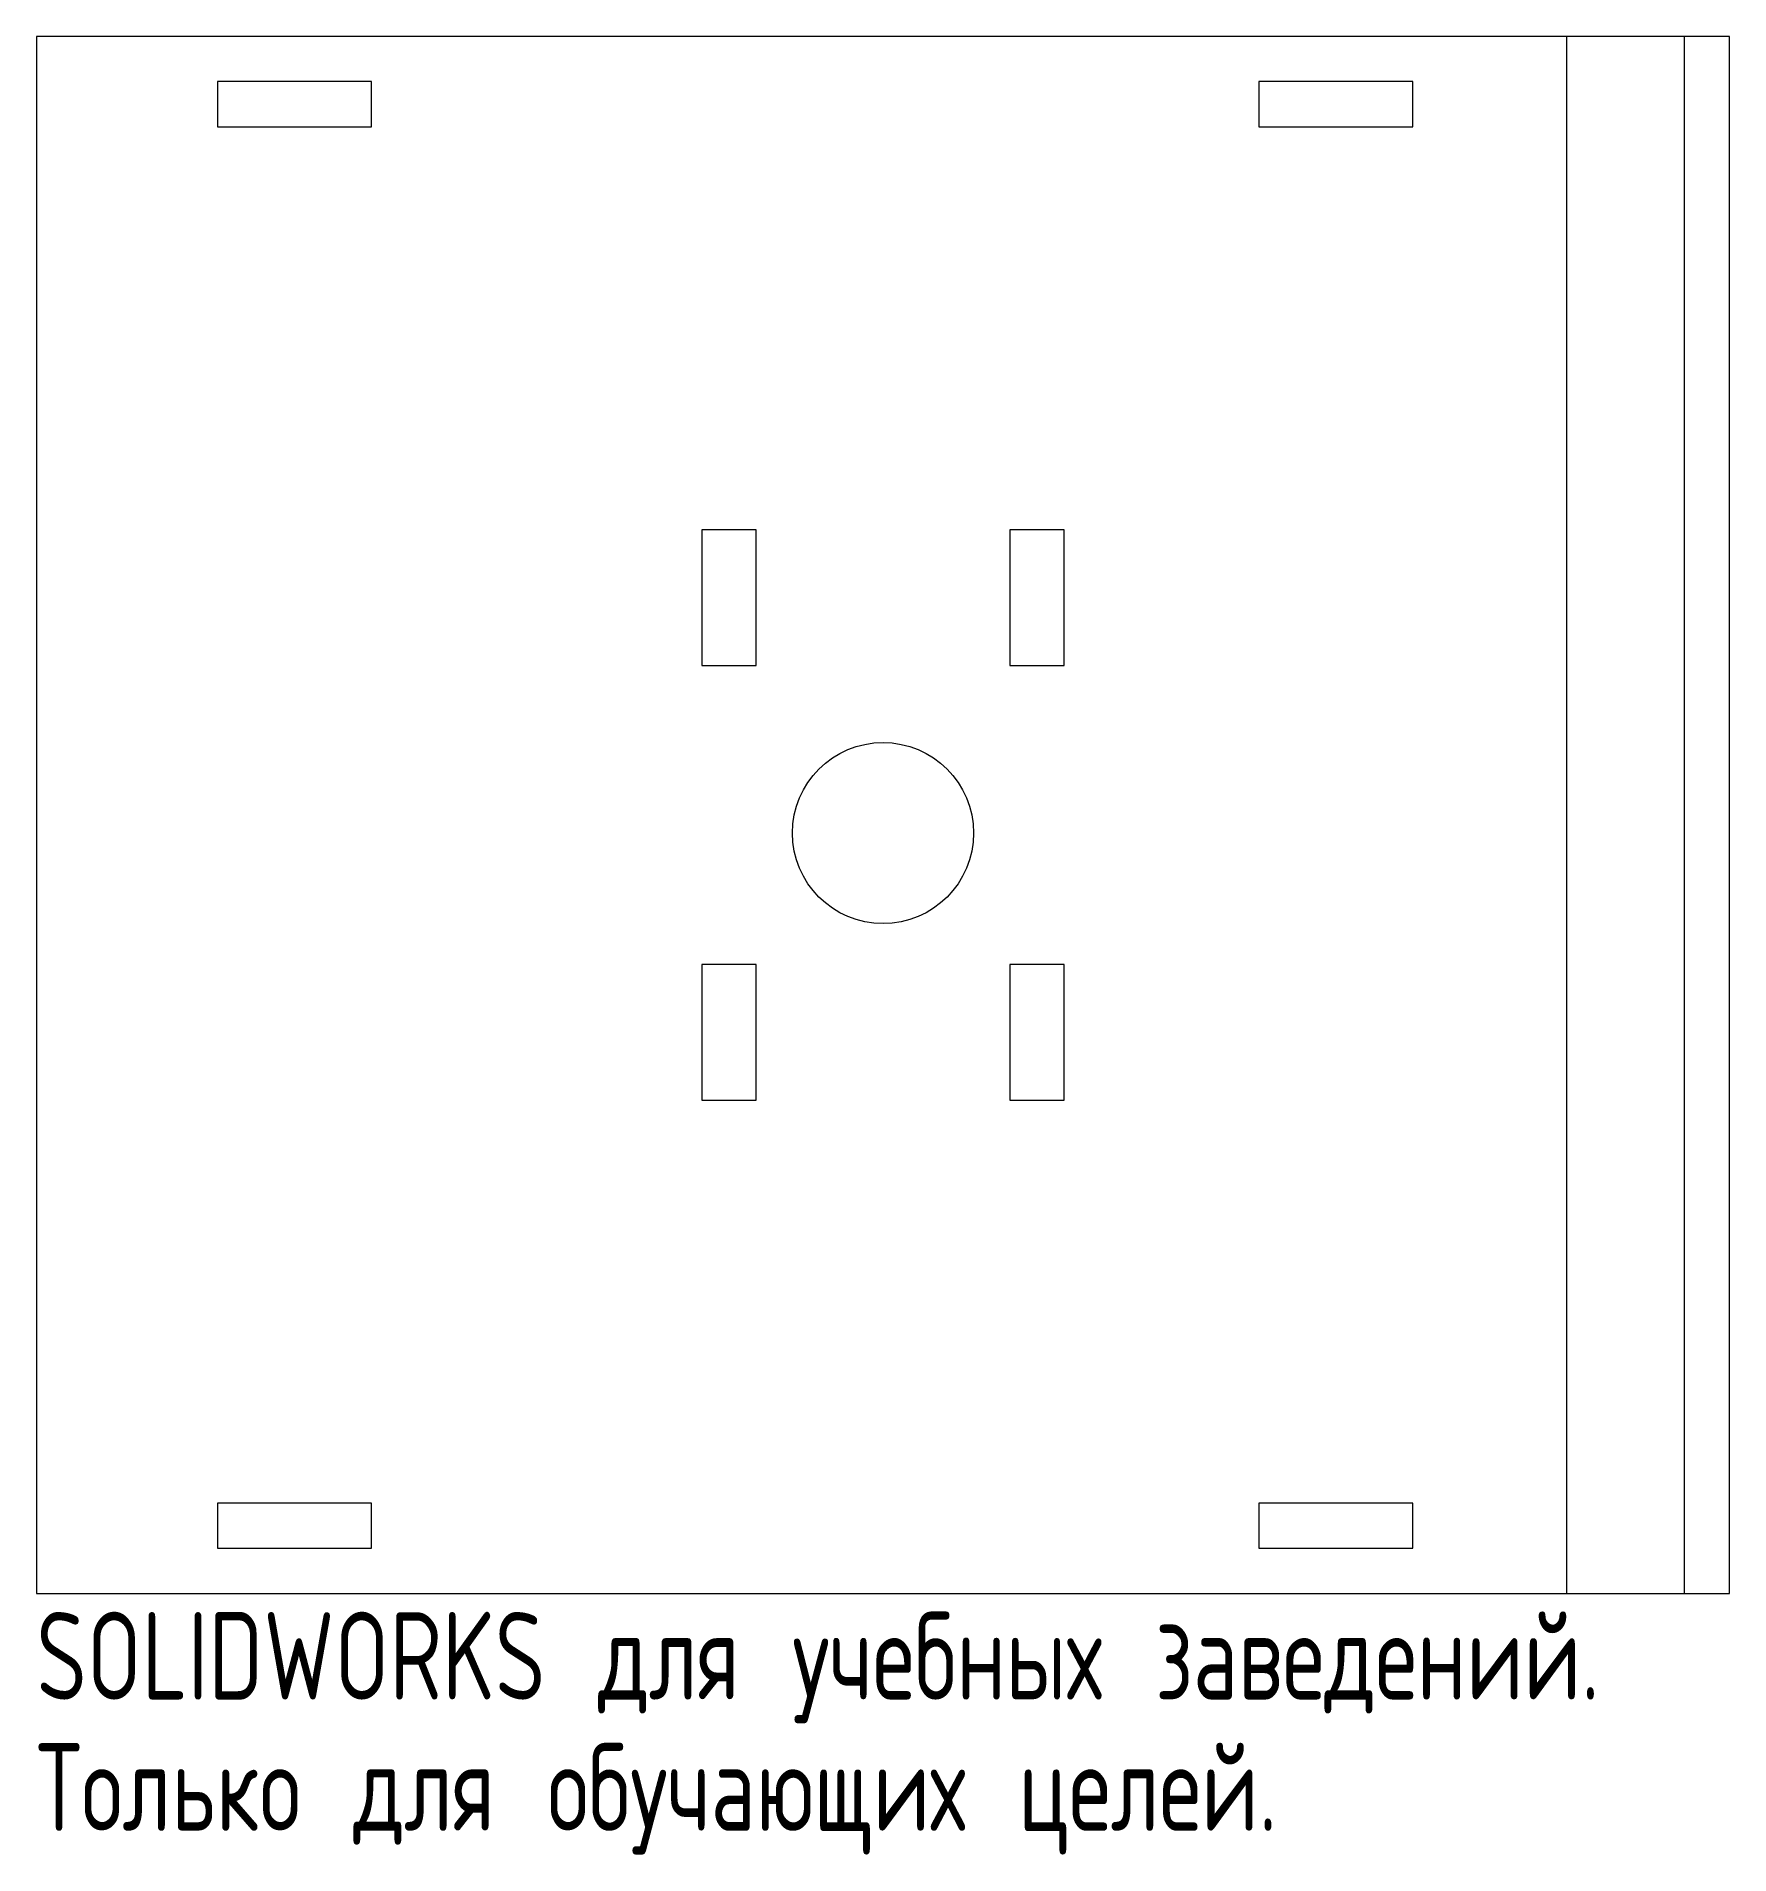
# Model space of a CAD drawing. Header units: millimetres. Extents: x -47 to 47, y -56 to 44.
import ezdxf

# ---------------------------------------------------------------- set-up
doc = ezdxf.new("R2010")
doc.units = ezdxf.units.MM
doc.styles.add('SLDTEXTSTYLE0', font='TXT', dxfattribs={"width": 0.7, "bigfont": 'bigfont'})

msp = doc.modelspace()

# ---------------------------------------------------------------- linework, layer by layer
at = {"color": 7, "linetype": 'Continuous', "lineweight": 15}
for p, q in [((-46.75, 44), (-46.75, -42)), ((46.75, 44), (-46.75, 44)), ((37.75, 44), (37.75, -42)), ((44.25, -42), (44.25, 44)), ((46.75, -42), (46.75, 44)), ((-28.25, 41.5), (-36.75, 41.5)), ((-36.75, 41.5), (-36.75, 39)), ((-28.25, 39), (-28.25, 41.5)), ((29.25, 41.5), (20.75, 41.5)), ((20.75, 41.5), (20.75, 39)), ((29.25, 39), (29.25, 41.5)), ((-36.75, 39), (-28.25, 39)), ((20.75, 39), (29.25, 39)), ((-7, 16.75), (-10, 16.75)), ((-10, 16.75), (-10, 9.25)), ((-7, 9.25), (-7, 16.75)), ((10, 16.75), (7, 16.75)), ((7, 16.75), (7, 9.25)), ((10, 9.25), (10, 16.75)), ((-10, 9.25), (-7, 9.25)), ((7, 9.25), (10, 9.25)), ((-10, -7.25), (-10, -14.75)), ((-7, -7.25), (-10, -7.25)), ((-7, -14.75), (-7, -7.25)), ((7, -7.25), (7, -14.75)), ((10, -7.25), (7, -7.25)), ((10, -14.75), (10, -7.25)), ((-10, -14.75), (-7, -14.75)), ((7, -14.75), (10, -14.75)), ((-28.25, -37), (-36.75, -37)), ((-36.75, -37), (-36.75, -39.5)), ((-28.25, -39.5), (-28.25, -37)), ((20.75, -37), (20.75, -39.5)), ((29.25, -37), (20.75, -37)), ((29.25, -39.5), (29.25, -37)), ((-36.75, -39.5), (-28.25, -39.5)), ((20.75, -39.5), (29.25, -39.5)), ((-46.75, -42), (46.75, -42))]:
    msp.add_line(p, q, dxfattribs=at)
msp.add_circle((0, 0), 5, dxfattribs=at)

# ---------------------------------------------------------------- texts
at = {"color": 7, "linetype": 'Continuous', "char_height": 4.83362, "attachment_point": 1, "style": 'SLDTEXTSTYLE0'}
for s, insert in [('SOLIDWORKS \\M+18474\\M+1847C\\M+18491 \\M+18485\\M+18489\\M+18475\\M+18471\\M+1847E\\M+1848D\\M+18487 \\M+18478\\M+18470\\M+18472\\M+18475\\M+18474\\M+18475\\M+1847E\\M+18479\\M+1847A.', (-46.75, -43.02)), ('\\M+18453\\M+18480\\M+1847C\\M+1848E\\M+1847B\\M+18480 \\M+18474\\M+1847C\\M+18491 \\M+18480\\M+18471\\M+18485\\M+18489\\M+18470\\M+18490\\M+1848B\\M+18479\\M+18487 \\M+18488\\M+18475\\M+1847C\\M+18475\\M+1847A.', (-46.75, -50.27))]:
    msp.add_mtext(s, dxfattribs=dict(at, insert=insert))

doc.saveas('drawing.dxf')
